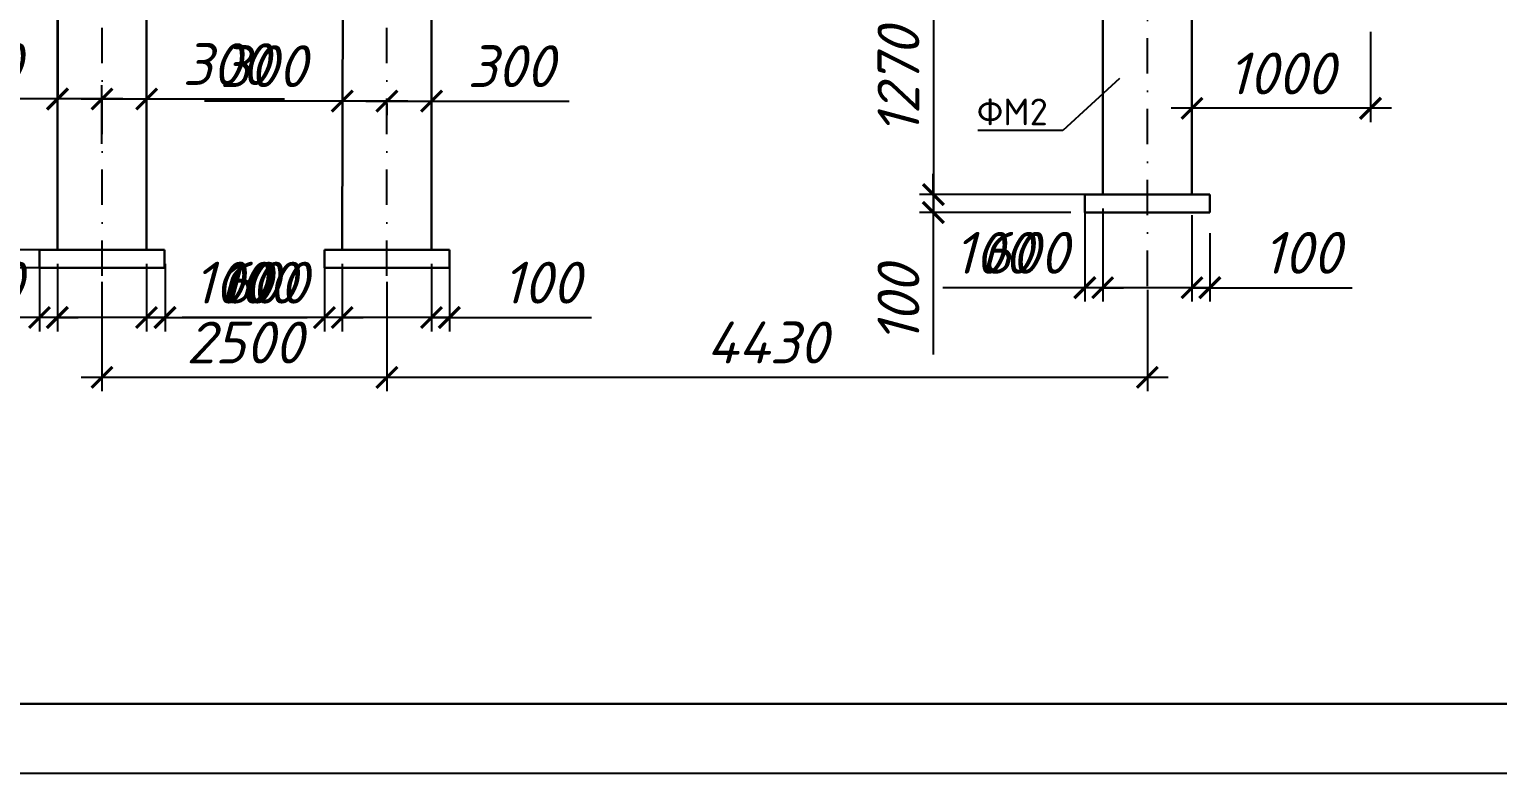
# Model space of a CAD drawing. Header units: millimetres. Extents: x 572274 to 2241483, y -888675 to -304135.
# Drawn here: x 1987142 to 1997671, y -645507 to -640171 of the extents above; entities that cross this region are included whole.
import ezdxf

# ---------------------------------------------------------------- set-up
doc = ezdxf.new("R2010")
doc.units = ezdxf.units.MM
doc.linetypes.add('DASHDOTX2', pattern=[50.8, 25.4, -12.7, 0, -12.7])
doc.styles.get("Standard").update_dxf_attribs({"font": 'isocpeur.ttf'})
doc.styles.add('style1', font='isocpeui.ttf')
doc.dimstyles.new('ISO-25', dxfattribs={"dimtxt": 300, "dimasz": 150, "dimexe": 100, "dimexo": 100, "dimgap": 100, "dimtad": 1, "dimtxsty": 'style1', "dimblk": 'ARCHTICK', "dimcen": 250, "dimdle": 150, "dimclrd": 5, "dimclre": 5, "dimclrt": 7, "dimadec": 0, "dimazin": 0, "dimtfac": 1, "dimtmove": 0, "dimatfit": 3, "dimldrblk": 'ARCHTICK', "dimfxl": 1.25, "dimlwd": -1, "dimlwe": -1, "dimarcsym": 0})

# ---------------------------------------------------------------- blocks, each defined once
blk = doc.blocks.new('_ArchTick')
at = {"color": 0, "linetype": 'ByBlock', "const_width": 0.15}
blk.add_lwpolyline([(-0.5, -0.5), (0.5, 0.5)], dxfattribs=at)
blk = doc.blocks.new('*D1109')
at = {"color": 5, "ltscale": 10, "transparency": 16777216}
for p, q in [((1989386, -640685), (1988399, -640685)), ((1989856, -640685), (1989386, -640685))]:
    blk.add_line(p, q, dxfattribs=at)
at = {"layer": 'Defpoints', "color": 0, "lineweight": 25, "ltscale": 10, "transparency": 16777216}
for p in [(1989386, -640685), (1989386, -640685), (1989706, -640685)]:
    blk.add_point(p, dxfattribs=at)
at = {"color": 5, "ltscale": 10, "transparency": 16777216, "xscale": 150, "yscale": 150, "zscale": 150, "rotation": 180}
blk.add_blockref('_ArchTick', (1989386, -640685), dxfattribs=at)
at = {"color": 5, "ltscale": 10, "transparency": 16777216, "xscale": 150, "yscale": 150, "zscale": 150}
blk.add_blockref('_ArchTick', (1989706, -640685), dxfattribs=at)
at = {"color": 7, "ltscale": 10, "transparency": 16777216, "insert": (1988818, -640435), "char_height": 300, "attachment_point": 5, "style": 'style1'}
blk.add_mtext('300', dxfattribs=at)
blk = doc.blocks.new('*D1110')
at = {"color": 5, "ltscale": 10, "transparency": 16777216}
for p, q in [((1988115, -641853), (1988115, -642337)), ((1987983, -641980), (1987983, -642337)), ((1987983, -642237), (1987833, -642237)), ((1987983, -642237), (1988115, -642237)), ((1988115, -642237), (1989134, -642237))]:
    blk.add_line(p, q, dxfattribs=at)
at = {"layer": 'Defpoints', "color": 0, "lineweight": 25, "ltscale": 10, "transparency": 16777216}
for p in [(1988115, -641753), (1987983, -641880), (1988115, -642237)]:
    blk.add_point(p, dxfattribs=at)
at = {"color": 5, "ltscale": 10, "transparency": 16777216, "xscale": 150, "yscale": 150, "zscale": 150}
blk.add_blockref('_ArchTick', (1987983, -642237), dxfattribs=at)
at = {"color": 5, "ltscale": 10, "transparency": 16777216, "xscale": 150, "yscale": 150, "zscale": 150, "rotation": 180}
blk.add_blockref('_ArchTick', (1988115, -642237), dxfattribs=at)
at = {"color": 7, "ltscale": 10, "transparency": 16777216, "insert": (1988774, -641987), "char_height": 300, "attachment_point": 5, "style": 'style1'}
blk.add_mtext('100', dxfattribs=at)
blk = doc.blocks.new('*D1111')
at = {"color": 5, "ltscale": 10, "transparency": 16777216}
for p, q in [((1994839, -641584), (1994839, -642123)), ((1995479, -641584), (1995479, -642123)), ((1994839, -642023), (1993866, -642023)), ((1995629, -642023), (1994839, -642023))]:
    blk.add_line(p, q, dxfattribs=at)
at = {"layer": 'Defpoints', "color": 0, "lineweight": 25, "ltscale": 10, "transparency": 16777216}
for p in [(1994839, -641484), (1995479, -641484), (1994839, -642023)]:
    blk.add_point(p, dxfattribs=at)
at = {"color": 5, "ltscale": 10, "transparency": 16777216, "xscale": 150, "yscale": 150, "zscale": 150, "rotation": 180}
blk.add_blockref('_ArchTick', (1994839, -642023), dxfattribs=at)
at = {"color": 5, "ltscale": 10, "transparency": 16777216, "xscale": 150, "yscale": 150, "zscale": 150}
blk.add_blockref('_ArchTick', (1995479, -642023), dxfattribs=at)
at = {"color": 7, "ltscale": 10, "transparency": 16777216, "insert": (1994277, -641773), "char_height": 300, "attachment_point": 5, "style": 'style1'}
blk.add_mtext('600', dxfattribs=at)
blk = doc.blocks.new('*D1093')
at = {"color": 5, "ltscale": 10, "transparency": 16777216}
for p, q in [((1986515, -641752), (1986515, -641602)), ((1987313, -641752), (1986415, -641752)), ((1986515, -641752), (1986515, -641880)), ((1987313, -641880), (1986415, -641880)), ((1986515, -641880), (1986515, -642900))]:
    blk.add_line(p, q, dxfattribs=at)
at = {"layer": 'Defpoints', "color": 0, "lineweight": 25, "ltscale": 10, "transparency": 16777216}
for p in [(1987413, -641752), (1986515, -641880), (1987413, -641880)]:
    blk.add_point(p, dxfattribs=at)
at = {"color": 5, "ltscale": 10, "transparency": 16777216, "xscale": 150, "yscale": 150, "zscale": 150}
for p, rotation in [((1986515, -641752), 270), ((1986515, -641880), 90)]:
    blk.add_blockref('_ArchTick', p, dxfattribs=dict(at, rotation=rotation))
at = {"color": 7, "ltscale": 10, "transparency": 16777216, "insert": (1986265, -642540), "char_height": 300, "attachment_point": 5, "rotation": 90, "style": 'style1'}
blk.add_mtext('100', dxfattribs=at)
blk = doc.blocks.new('*D1094')
at = {"color": 5, "ltscale": 10, "transparency": 16777216}
for p, q in [((1987215, -641852), (1987215, -642337)), ((1987343, -641852), (1987343, -642337)), ((1987215, -642237), (1986196, -642237)), ((1987343, -642237), (1987215, -642237)), ((1987343, -642237), (1987493, -642237))]:
    blk.add_line(p, q, dxfattribs=at)
at = {"layer": 'Defpoints', "color": 0, "lineweight": 25, "ltscale": 10, "transparency": 16777216}
for p in [(1987215, -641752), (1987343, -641752), (1987343, -642237)]:
    blk.add_point(p, dxfattribs=at)
at = {"color": 5, "ltscale": 10, "transparency": 16777216, "xscale": 150, "yscale": 150, "zscale": 150}
blk.add_blockref('_ArchTick', (1987215, -642237), dxfattribs=at)
at = {"color": 5, "ltscale": 10, "transparency": 16777216, "xscale": 150, "yscale": 150, "zscale": 150, "rotation": 180}
blk.add_blockref('_ArchTick', (1987343, -642237), dxfattribs=at)
at = {"color": 7, "ltscale": 10, "transparency": 16777216, "insert": (1986555, -641987), "char_height": 300, "attachment_point": 5, "style": 'style1'}
blk.add_mtext('100', dxfattribs=at)
blk = doc.blocks.new('*D1095')
at = {"color": 5, "ltscale": 10, "transparency": 16777216}
for p, q in [((1987343, -641852), (1987343, -642337)), ((1987983, -641852), (1987983, -642337)), ((1987343, -642237), (1986370, -642237)), ((1988133, -642237), (1987343, -642237))]:
    blk.add_line(p, q, dxfattribs=at)
at = {"layer": 'Defpoints', "color": 0, "lineweight": 25, "ltscale": 10, "transparency": 16777216}
for p in [(1987343, -641752), (1987983, -641752), (1987343, -642237)]:
    blk.add_point(p, dxfattribs=at)
at = {"color": 5, "ltscale": 10, "transparency": 16777216, "xscale": 150, "yscale": 150, "zscale": 150, "rotation": 180}
blk.add_blockref('_ArchTick', (1987343, -642237), dxfattribs=at)
at = {"color": 5, "ltscale": 10, "transparency": 16777216, "xscale": 150, "yscale": 150, "zscale": 150}
blk.add_blockref('_ArchTick', (1987983, -642237), dxfattribs=at)
at = {"color": 7, "ltscale": 10, "transparency": 16777216, "insert": (1986782, -641987), "char_height": 300, "attachment_point": 5, "style": 'style1'}
blk.add_mtext('600', dxfattribs=at)
blk = doc.blocks.new('*D1096')
at = {"color": 5, "ltscale": 10, "transparency": 16777216}
for p, q in [((1989258, -641852), (1989258, -642337)), ((1989386, -641852), (1989386, -642337)), ((1989258, -642237), (1988239, -642237)), ((1989386, -642237), (1989258, -642237)), ((1989386, -642237), (1989536, -642237))]:
    blk.add_line(p, q, dxfattribs=at)
at = {"layer": 'Defpoints', "color": 0, "lineweight": 25, "ltscale": 10, "transparency": 16777216}
for p in [(1989258, -641752), (1989386, -641752), (1989258, -642237)]:
    blk.add_point(p, dxfattribs=at)
at = {"color": 5, "ltscale": 10, "transparency": 16777216, "xscale": 150, "yscale": 150, "zscale": 150}
blk.add_blockref('_ArchTick', (1989258, -642237), dxfattribs=at)
at = {"color": 5, "ltscale": 10, "transparency": 16777216, "xscale": 150, "yscale": 150, "zscale": 150, "rotation": 180}
blk.add_blockref('_ArchTick', (1989386, -642237), dxfattribs=at)
at = {"color": 7, "ltscale": 10, "transparency": 16777216, "insert": (1988599, -641987), "char_height": 300, "attachment_point": 5, "style": 'style1'}
blk.add_mtext('100', dxfattribs=at)
blk = doc.blocks.new('*D1097')
at = {"color": 5, "ltscale": 10, "transparency": 16777216}
for p, q in [((1989386, -641852), (1989386, -642337)), ((1990026, -641852), (1990026, -642337)), ((1989386, -642237), (1988413, -642237)), ((1990176, -642237), (1989386, -642237))]:
    blk.add_line(p, q, dxfattribs=at)
at = {"layer": 'Defpoints', "color": 0, "lineweight": 25, "ltscale": 10, "transparency": 16777216}
for p in [(1989386, -641752), (1990026, -641752), (1989386, -642237)]:
    blk.add_point(p, dxfattribs=at)
at = {"color": 5, "ltscale": 10, "transparency": 16777216, "xscale": 150, "yscale": 150, "zscale": 150, "rotation": 180}
blk.add_blockref('_ArchTick', (1989386, -642237), dxfattribs=at)
at = {"color": 5, "ltscale": 10, "transparency": 16777216, "xscale": 150, "yscale": 150, "zscale": 150}
blk.add_blockref('_ArchTick', (1990026, -642237), dxfattribs=at)
at = {"color": 7, "ltscale": 10, "transparency": 16777216, "insert": (1988825, -641987), "char_height": 300, "attachment_point": 5, "style": 'style1'}
blk.add_mtext('600', dxfattribs=at)
blk = doc.blocks.new('*D1098')
at = {"color": 5, "ltscale": 10, "transparency": 16777216}
for p, q in [((1990026, -641852), (1990026, -642337)), ((1990154, -641852), (1990154, -642337)), ((1990026, -642237), (1989876, -642237)), ((1990026, -642237), (1990154, -642237)), ((1990154, -642237), (1991174, -642237))]:
    blk.add_line(p, q, dxfattribs=at)
at = {"layer": 'Defpoints', "color": 0, "lineweight": 25, "ltscale": 10, "transparency": 16777216}
for p in [(1990026, -641752), (1990154, -641752), (1990026, -642237)]:
    blk.add_point(p, dxfattribs=at)
at = {"color": 5, "ltscale": 10, "transparency": 16777216, "xscale": 150, "yscale": 150, "zscale": 150}
blk.add_blockref('_ArchTick', (1990026, -642237), dxfattribs=at)
at = {"color": 5, "ltscale": 10, "transparency": 16777216, "xscale": 150, "yscale": 150, "zscale": 150, "rotation": 180}
blk.add_blockref('_ArchTick', (1990154, -642237), dxfattribs=at)
at = {"color": 7, "ltscale": 10, "transparency": 16777216, "insert": (1990814, -641987), "char_height": 300, "attachment_point": 5, "style": 'style1'}
blk.add_mtext('100', dxfattribs=at)
blk = doc.blocks.new('*D1099')
at = {"color": 5, "ltscale": 10, "transparency": 16777216}
for p, q in [((1987663, -641980), (1987663, -642766)), ((1989706, -641980), (1989706, -642766)), ((1989856, -642666), (1987513, -642666))]:
    blk.add_line(p, q, dxfattribs=at)
at = {"layer": 'Defpoints', "color": 0, "lineweight": 25, "ltscale": 10, "transparency": 16777216}
for p in [(1987663, -641880), (1989706, -641880), (1987663, -642666)]:
    blk.add_point(p, dxfattribs=at)
at = {"color": 5, "ltscale": 10, "transparency": 16777216, "xscale": 150, "yscale": 150, "zscale": 150, "rotation": 180}
blk.add_blockref('_ArchTick', (1987663, -642666), dxfattribs=at)
at = {"color": 5, "ltscale": 10, "transparency": 16777216, "xscale": 150, "yscale": 150, "zscale": 150}
blk.add_blockref('_ArchTick', (1989706, -642666), dxfattribs=at)
at = {"color": 7, "ltscale": 10, "transparency": 16777216, "insert": (1988685, -642416), "char_height": 300, "attachment_point": 5, "style": 'style1'}
blk.add_mtext('2500', dxfattribs=at)
blk = doc.blocks.new('*D1100')
at = {"color": 5, "ltscale": 10, "transparency": 16777216}
for p, q in [((1987344, -640608), (1987344, -640570)), ((1987663, -640609), (1987663, -640570)), ((1987344, -640670), (1986357, -640670)), ((1987813, -640670), (1987344, -640670))]:
    blk.add_line(p, q, dxfattribs=at)
at = {"layer": 'Defpoints', "color": 0, "lineweight": 25, "ltscale": 10, "transparency": 16777216}
for p in [(1987344, -640670), (1987344, -640708), (1987663, -640709)]:
    blk.add_point(p, dxfattribs=at)
at = {"color": 5, "ltscale": 10, "transparency": 16777216, "xscale": 150, "yscale": 150, "zscale": 150, "rotation": 180}
blk.add_blockref('_ArchTick', (1987344, -640670), dxfattribs=at)
at = {"color": 5, "ltscale": 10, "transparency": 16777216, "xscale": 150, "yscale": 150, "zscale": 150}
blk.add_blockref('_ArchTick', (1987663, -640670), dxfattribs=at)
at = {"color": 7, "ltscale": 10, "transparency": 16777216, "insert": (1986776, -640420), "char_height": 300, "attachment_point": 5, "style": 'style1'}
blk.add_mtext('300', dxfattribs=at)
blk = doc.blocks.new('*D1101')
at = {"color": 5, "ltscale": 10, "transparency": 16777216}
for p, q in [((1989556, -640685), (1990026, -640685)), ((1989706, -640703), (1989706, -640785)), ((1990026, -640685), (1991014, -640685)), ((1990026, -640703), (1990026, -640785))]:
    blk.add_line(p, q, dxfattribs=at)
at = {"layer": 'Defpoints', "color": 0, "lineweight": 25, "ltscale": 10, "transparency": 16777216}
for p in [(1989706, -640603), (1990026, -640603), (1990026, -640685)]:
    blk.add_point(p, dxfattribs=at)
at = {"color": 5, "ltscale": 10, "transparency": 16777216, "xscale": 150, "yscale": 150, "zscale": 150, "rotation": 180}
blk.add_blockref('_ArchTick', (1989706, -640685), dxfattribs=at)
at = {"color": 5, "ltscale": 10, "transparency": 16777216, "xscale": 150, "yscale": 150, "zscale": 150}
blk.add_blockref('_ArchTick', (1990026, -640685), dxfattribs=at)
at = {"color": 7, "ltscale": 10, "transparency": 16777216, "insert": (1990595, -640435), "char_height": 300, "attachment_point": 5, "style": 'style1'}
blk.add_mtext('300', dxfattribs=at)
blk = doc.blocks.new('*D1102')
at = {"color": 5, "ltscale": 10, "transparency": 16777216}
for p, q in [((1987663, -640992), (1987663, -640570)), ((1987983, -640992), (1987983, -640570)), ((1987513, -640670), (1987983, -640670)), ((1987983, -640670), (1988971, -640670))]:
    blk.add_line(p, q, dxfattribs=at)
at = {"layer": 'Defpoints', "color": 0, "lineweight": 25, "ltscale": 10, "transparency": 16777216}
for p in [(1987983, -640670), (1987663, -641092), (1987983, -641092)]:
    blk.add_point(p, dxfattribs=at)
at = {"color": 5, "ltscale": 10, "transparency": 16777216, "xscale": 150, "yscale": 150, "zscale": 150, "rotation": 180}
blk.add_blockref('_ArchTick', (1987663, -640670), dxfattribs=at)
at = {"color": 5, "ltscale": 10, "transparency": 16777216, "xscale": 150, "yscale": 150, "zscale": 150}
blk.add_blockref('_ArchTick', (1987983, -640670), dxfattribs=at)
at = {"color": 7, "ltscale": 10, "transparency": 16777216, "insert": (1988552, -640420), "char_height": 300, "attachment_point": 5, "style": 'style1'}
blk.add_mtext('300', dxfattribs=at)
blk = doc.blocks.new('*D1103')
at = {"color": 5, "ltscale": 10, "transparency": 16777216}
for p, q in [((1993626, -639580), (1993626, -641505)), ((1994739, -639730), (1993526, -639730)), ((1994739, -641355), (1993526, -641355))]:
    blk.add_line(p, q, dxfattribs=at)
at = {"layer": 'Defpoints', "color": 0, "lineweight": 25, "ltscale": 10, "transparency": 16777216}
for p in [(1994839, -639730), (1993626, -641355), (1994839, -641355)]:
    blk.add_point(p, dxfattribs=at)
at = {"color": 5, "ltscale": 10, "transparency": 16777216, "xscale": 150, "yscale": 150, "zscale": 150}
for p, rotation in [((1993626, -639730), 90), ((1993626, -641355), 270)]:
    blk.add_blockref('_ArchTick', p, dxfattribs=dict(at, rotation=rotation))
at = {"color": 7, "ltscale": 10, "transparency": 16777216, "insert": (1993374, -640543), "char_height": 300, "attachment_point": 5, "rotation": 90, "style": 'style1'}
blk.add_mtext('1270', dxfattribs=at)
blk = doc.blocks.new('*D1104')
at = {"color": 5, "ltscale": 10, "transparency": 16777216}
for p, q in [((1993624, -641356), (1993624, -641206)), ((1994611, -641356), (1993524, -641356)), ((1993624, -641356), (1993624, -641484)), ((1994611, -641484), (1993524, -641484)), ((1993624, -641484), (1993624, -642503))]:
    blk.add_line(p, q, dxfattribs=at)
at = {"layer": 'Defpoints', "color": 0, "lineweight": 25, "ltscale": 10, "transparency": 16777216}
for p in [(1994711, -641356), (1993624, -641484), (1994711, -641484)]:
    blk.add_point(p, dxfattribs=at)
at = {"color": 5, "ltscale": 10, "transparency": 16777216, "xscale": 150, "yscale": 150, "zscale": 150}
for p, rotation in [((1993624, -641356), 270), ((1993624, -641484), 90)]:
    blk.add_blockref('_ArchTick', p, dxfattribs=dict(at, rotation=rotation))
at = {"color": 7, "ltscale": 10, "transparency": 16777216, "insert": (1993374, -642143), "char_height": 300, "attachment_point": 5, "rotation": 90, "style": 'style1'}
blk.add_mtext('100', dxfattribs=at)
blk = doc.blocks.new('*D1105')
at = {"color": 5, "ltscale": 10, "transparency": 16777216}
for p, q in [((1994711, -641456), (1994711, -642123)), ((1994839, -641456), (1994839, -642123)), ((1994711, -642023), (1993692, -642023)), ((1994839, -642023), (1994711, -642023)), ((1994839, -642023), (1994989, -642023))]:
    blk.add_line(p, q, dxfattribs=at)
at = {"layer": 'Defpoints', "color": 0, "lineweight": 25, "ltscale": 10, "transparency": 16777216}
for p in [(1994711, -641356), (1994839, -641356), (1994711, -642023)]:
    blk.add_point(p, dxfattribs=at)
at = {"color": 5, "ltscale": 10, "transparency": 16777216, "xscale": 150, "yscale": 150, "zscale": 150}
blk.add_blockref('_ArchTick', (1994711, -642023), dxfattribs=at)
at = {"color": 5, "ltscale": 10, "transparency": 16777216, "xscale": 150, "yscale": 150, "zscale": 150, "rotation": 180}
blk.add_blockref('_ArchTick', (1994839, -642023), dxfattribs=at)
at = {"color": 7, "ltscale": 10, "transparency": 16777216, "insert": (1994051, -641773), "char_height": 300, "attachment_point": 5, "style": 'style1'}
blk.add_mtext('100', dxfattribs=at)
blk = doc.blocks.new('*D1106')
at = {"color": 5, "ltscale": 10, "transparency": 16777216}
for p, q in [((1995479, -641503), (1995479, -642123)), ((1995607, -641633), (1995607, -642123)), ((1995479, -642023), (1995329, -642023)), ((1995479, -642023), (1995607, -642023)), ((1995607, -642023), (1996627, -642023))]:
    blk.add_line(p, q, dxfattribs=at)
at = {"layer": 'Defpoints', "color": 0, "lineweight": 25, "ltscale": 10, "transparency": 16777216}
for p in [(1995479, -641403), (1995607, -641533), (1995479, -642023)]:
    blk.add_point(p, dxfattribs=at)
at = {"color": 5, "ltscale": 10, "transparency": 16777216, "xscale": 150, "yscale": 150, "zscale": 150}
blk.add_blockref('_ArchTick', (1995479, -642023), dxfattribs=at)
at = {"color": 5, "ltscale": 10, "transparency": 16777216, "xscale": 150, "yscale": 150, "zscale": 150, "rotation": 180}
blk.add_blockref('_ArchTick', (1995607, -642023), dxfattribs=at)
at = {"color": 7, "ltscale": 10, "transparency": 16777216, "insert": (1996267, -641773), "char_height": 300, "attachment_point": 5, "style": 'style1'}
blk.add_mtext('100', dxfattribs=at)
blk = doc.blocks.new('*D1107')
at = {"color": 5, "ltscale": 10, "transparency": 16777216}
for p, q in [((1995479, -639830), (1995479, -640837)), ((1996759, -640189), (1996759, -640837)), ((1996909, -640737), (1995329, -640737))]:
    blk.add_line(p, q, dxfattribs=at)
at = {"layer": 'Defpoints', "color": 0, "lineweight": 25, "ltscale": 10, "transparency": 16777216}
for p in [(1995479, -639730), (1996759, -640089), (1995479, -640737)]:
    blk.add_point(p, dxfattribs=at)
at = {"color": 5, "ltscale": 10, "transparency": 16777216, "xscale": 150, "yscale": 150, "zscale": 150, "rotation": 180}
blk.add_blockref('_ArchTick', (1995479, -640737), dxfattribs=at)
at = {"color": 5, "ltscale": 10, "transparency": 16777216, "xscale": 150, "yscale": 150, "zscale": 150}
blk.add_blockref('_ArchTick', (1996759, -640737), dxfattribs=at)
at = {"color": 7, "ltscale": 10, "transparency": 16777216, "insert": (1996119, -640487), "char_height": 300, "attachment_point": 5, "style": 'style1'}
blk.add_mtext('1000', dxfattribs=at)
blk = doc.blocks.new('*D1108')
at = {"color": 5, "ltscale": 10, "transparency": 16777216}
for p, q in [((1989706, -642038), (1989706, -642766)), ((1995159, -642038), (1995159, -642766)), ((1995309, -642666), (1989556, -642666))]:
    blk.add_line(p, q, dxfattribs=at)
at = {"layer": 'Defpoints', "color": 0, "lineweight": 25, "ltscale": 10, "transparency": 16777216}
for p in [(1989706, -641938), (1995159, -641938), (1989706, -642666)]:
    blk.add_point(p, dxfattribs=at)
at = {"color": 5, "ltscale": 10, "transparency": 16777216, "xscale": 150, "yscale": 150, "zscale": 150, "rotation": 180}
blk.add_blockref('_ArchTick', (1989706, -642666), dxfattribs=at)
at = {"color": 5, "ltscale": 10, "transparency": 16777216, "xscale": 150, "yscale": 150, "zscale": 150}
blk.add_blockref('_ArchTick', (1995159, -642666), dxfattribs=at)
at = {"color": 7, "ltscale": 10, "transparency": 16777216, "insert": (1992433, -642416), "char_height": 300, "attachment_point": 5, "style": 'style1'}
blk.add_mtext('4430', dxfattribs=at)

msp = doc.modelspace()

# ---------------------------------------------------------------- linework, layer by layer
at = {"color": 1, "linetype": 'DASHDOTX2', "ltscale": 10}
for p, q in [((1987663.261, -641937.927), (1987663.261, -634929.935)), ((1989706.307, -641937.927), (1989706.307, -634929.935)), ((1995159.107, -642011.181), (1995159.107, -639729.935))]:
    msp.add_line(p, q, dxfattribs=at)
at = {"lineweight": 30}
for p, q in [((1987346.523, -639636.084), (1987343.261, -641355.535)), ((1987983.261, -639631.734), (1987983.261, -641752.335)), ((1989389.569, -639636.084), (1989386.307, -641752.335)), ((1990026.307, -639631.734), (1990026.307, -641752.335)), ((1987343.261, -639748.333), (1987343.261, -641752.335)), ((1994839.107, -641355.535), (1994839.107, -639729.935)), ((1995479.107, -641354.133), (1995479.107, -639729.935)), ((1995159.107, -641355.535), (1994711.107, -641355.535)), ((1994711.107, -641355.535), (1994711.107, -641483.535)), ((1995607.107, -641354.133), (1995159.107, -641354.133)), ((1995607.107, -641483.535), (1995607.107, -641354.133)), ((1994711.107, -641483.535), (1995607.107, -641483.535)), ((1987343.261, -641752.335), (1987215.261, -641752.335)), ((1987215.261, -641752.335), (1987215.261, -641880.335)), ((1987983.261, -641752.335), (1987343.261, -641752.335)), ((1987983.261, -641752.335), (1988111.261, -641752.335)), ((1988111.261, -641752.335), (1988111.261, -641880.335)), ((1990154.307, -641752.335), (1989258.307, -641752.335)), ((1989258.307, -641752.335), (1989258.307, -641880.335)), ((1990154.307, -641752.335), (1990154.307, -641880.335)), ((1987215.261, -641880.335), (1988111.261, -641880.335)), ((1990154.307, -641880.335), (1989258.307, -641880.335))]:
    msp.add_line(p, q, dxfattribs=at)
at = {"ltscale": 10}
msp.add_line((1994839.107, -639729.763), (1994839.107, -641355.363), dxfattribs=at)
at = {"lineweight": 25}
for p, q in [((1994960.475, -640523.995), (1994552.208, -640895.751)), ((1994552.208, -640895.751), (1993944.344, -640895.751))]:
    msp.add_line(p, q, dxfattribs=at)
for p, q in [((1995159.107, -641355.535), (1994711.107, -641355.535)), ((1989386.307, -641752.335), (1989258.307, -641752.335)), ((1989706.307, -641752.335), (1990026.307, -641752.335)), ((1990026.307, -641752.335), (1990154.307, -641752.335)), ((2023807.948, -645507.415), (1981807.948, -645507.415))]:
    msp.add_line(p, q)
at = {"color": 1, "lineweight": 30}
msp.add_line((2023307.948, -645007.415), (1984307.948, -645007.415), dxfattribs=at)

# ---------------------------------------------------------------- texts
msp.add_text('ФМ2', height=192).set_placement((1993936.212, -640858.604))

# ---------------------------------------------------------------- dimensions: what is measured, and where the dimension line sits
at = {"color": 5, "ltscale": 10}
for base, p1, p2, angle, text, picture, middle in [((1993625.533, -641355.363), (1994839.107, -639729.763), (1994839.107, -641355.363), 90, '1270', '*D1103', (1993373.601, -640542.563)), ((1995479.107, -640737.232), (1996759.105, -640089.074), (1995479.107, -639729.935), 180, '1000', '*D1107', (1996119.106, -640487.232)), ((1987983.261, -640670.334), (1987663.261, -641092.052), (1987983.261, -641092.052), 180, '300', '*D1102', (1988551.897, -640420.334)), ((1989386.307, -640684.626), (1989706.307, -640684.626), (1989386.307, -640684.626), 180, '300', '*D1109', (1988817.67, -640434.626)), ((1990026.307, -640684.626), (1989706.307, -640603.331), (1990026.307, -640603.331), 180, '300', '*D1101', (1990594.943, -640434.626)), ((1993624.017, -641483.535), (1994711.107, -641355.535), (1994711.107, -641483.535), 90, '100', '*D1104', (1993374.017, -642143.308)), ((1994711.107, -642022.743), (1994839.107, -641355.535), (1994711.107, -641355.535), 180, '100', '*D1105', (1994051.334, -641772.743)), ((1994839.107, -642022.743), (1995479.107, -641483.535), (1994839.107, -641483.535), 180, '600', '*D1111', (1994277.402, -641772.743)), ((1986514.685, -641880.335), (1987413.367, -641752.335), (1987413.367, -641880.335), 90, '100', '*D1093', (1986264.685, -642540.108)), ((1987343.261, -642236.53), (1987983.261, -641752.335), (1987343.261, -641752.335), 180, '600', '*D1095', (1986781.556, -641986.53)), ((1988114.566, -642236.53), (1987983.261, -641880.335), (1988114.566, -641753.48), 180, '100', '*D1110', (1988774.339, -641986.53)), ((1989258.307, -642236.537), (1989386.307, -641752.335), (1989258.307, -641752.335), 180, '100', '*D1096', (1988598.534, -641986.537)), ((1989386.307, -642236.537), (1990026.307, -641752.335), (1989386.307, -641752.335), 180, '600', '*D1097', (1988824.602, -641986.537)), ((1987663.261, -642665.949), (1989706.307, -641880.335), (1987663.261, -641880.335), 180, '2500', '*D1099', (1988684.784, -642415.949))]:
    dim = msp.add_linear_dim(base=base, p1=p1, p2=p2, angle=angle, text=text, dimstyle='ISO-25', dxfattribs=at)
    dim.commit()
    dim.dimension.update_dxf_attribs({"geometry": picture, "text_midpoint": middle})
for base, p1, p2, text, picture, middle in [((1987344.489, -640669.729), (1987663.261, -640709), (1987344.489, -640708.396), '300', '*D1100', (1986775.852, -640669.729)), ((1995479.107, -642022.743), (1995607.107, -641532.812), (1995479.107, -641403.41), '100', '*D1106', (1996266.88, -642022.743)), ((1987343.261, -642236.53), (1987215.261, -641752.335), (1987343.261, -641752.335), '100', '*D1094', (1986555.488, -642236.53)), ((1990026.307, -642236.537), (1990154.307, -641752.335), (1990026.307, -641752.335), '100', '*D1098', (1990814.08, -642236.537)), ((1989706.307, -642665.949), (1995159.107, -641937.927), (1989706.307, -641937.927), '4430', '*D1108', (1992432.707, -642665.949))]:
    dim = msp.add_linear_dim(base=base, p1=p1, p2=p2, angle=180, text=text, dimstyle='ISO-25', dxfattribs=at)
    dim.commit()
    dim.dimension.update_dxf_attribs({"geometry": picture, "text_midpoint": middle, "dimtype": 160})

doc.saveas('drawing.dxf')
